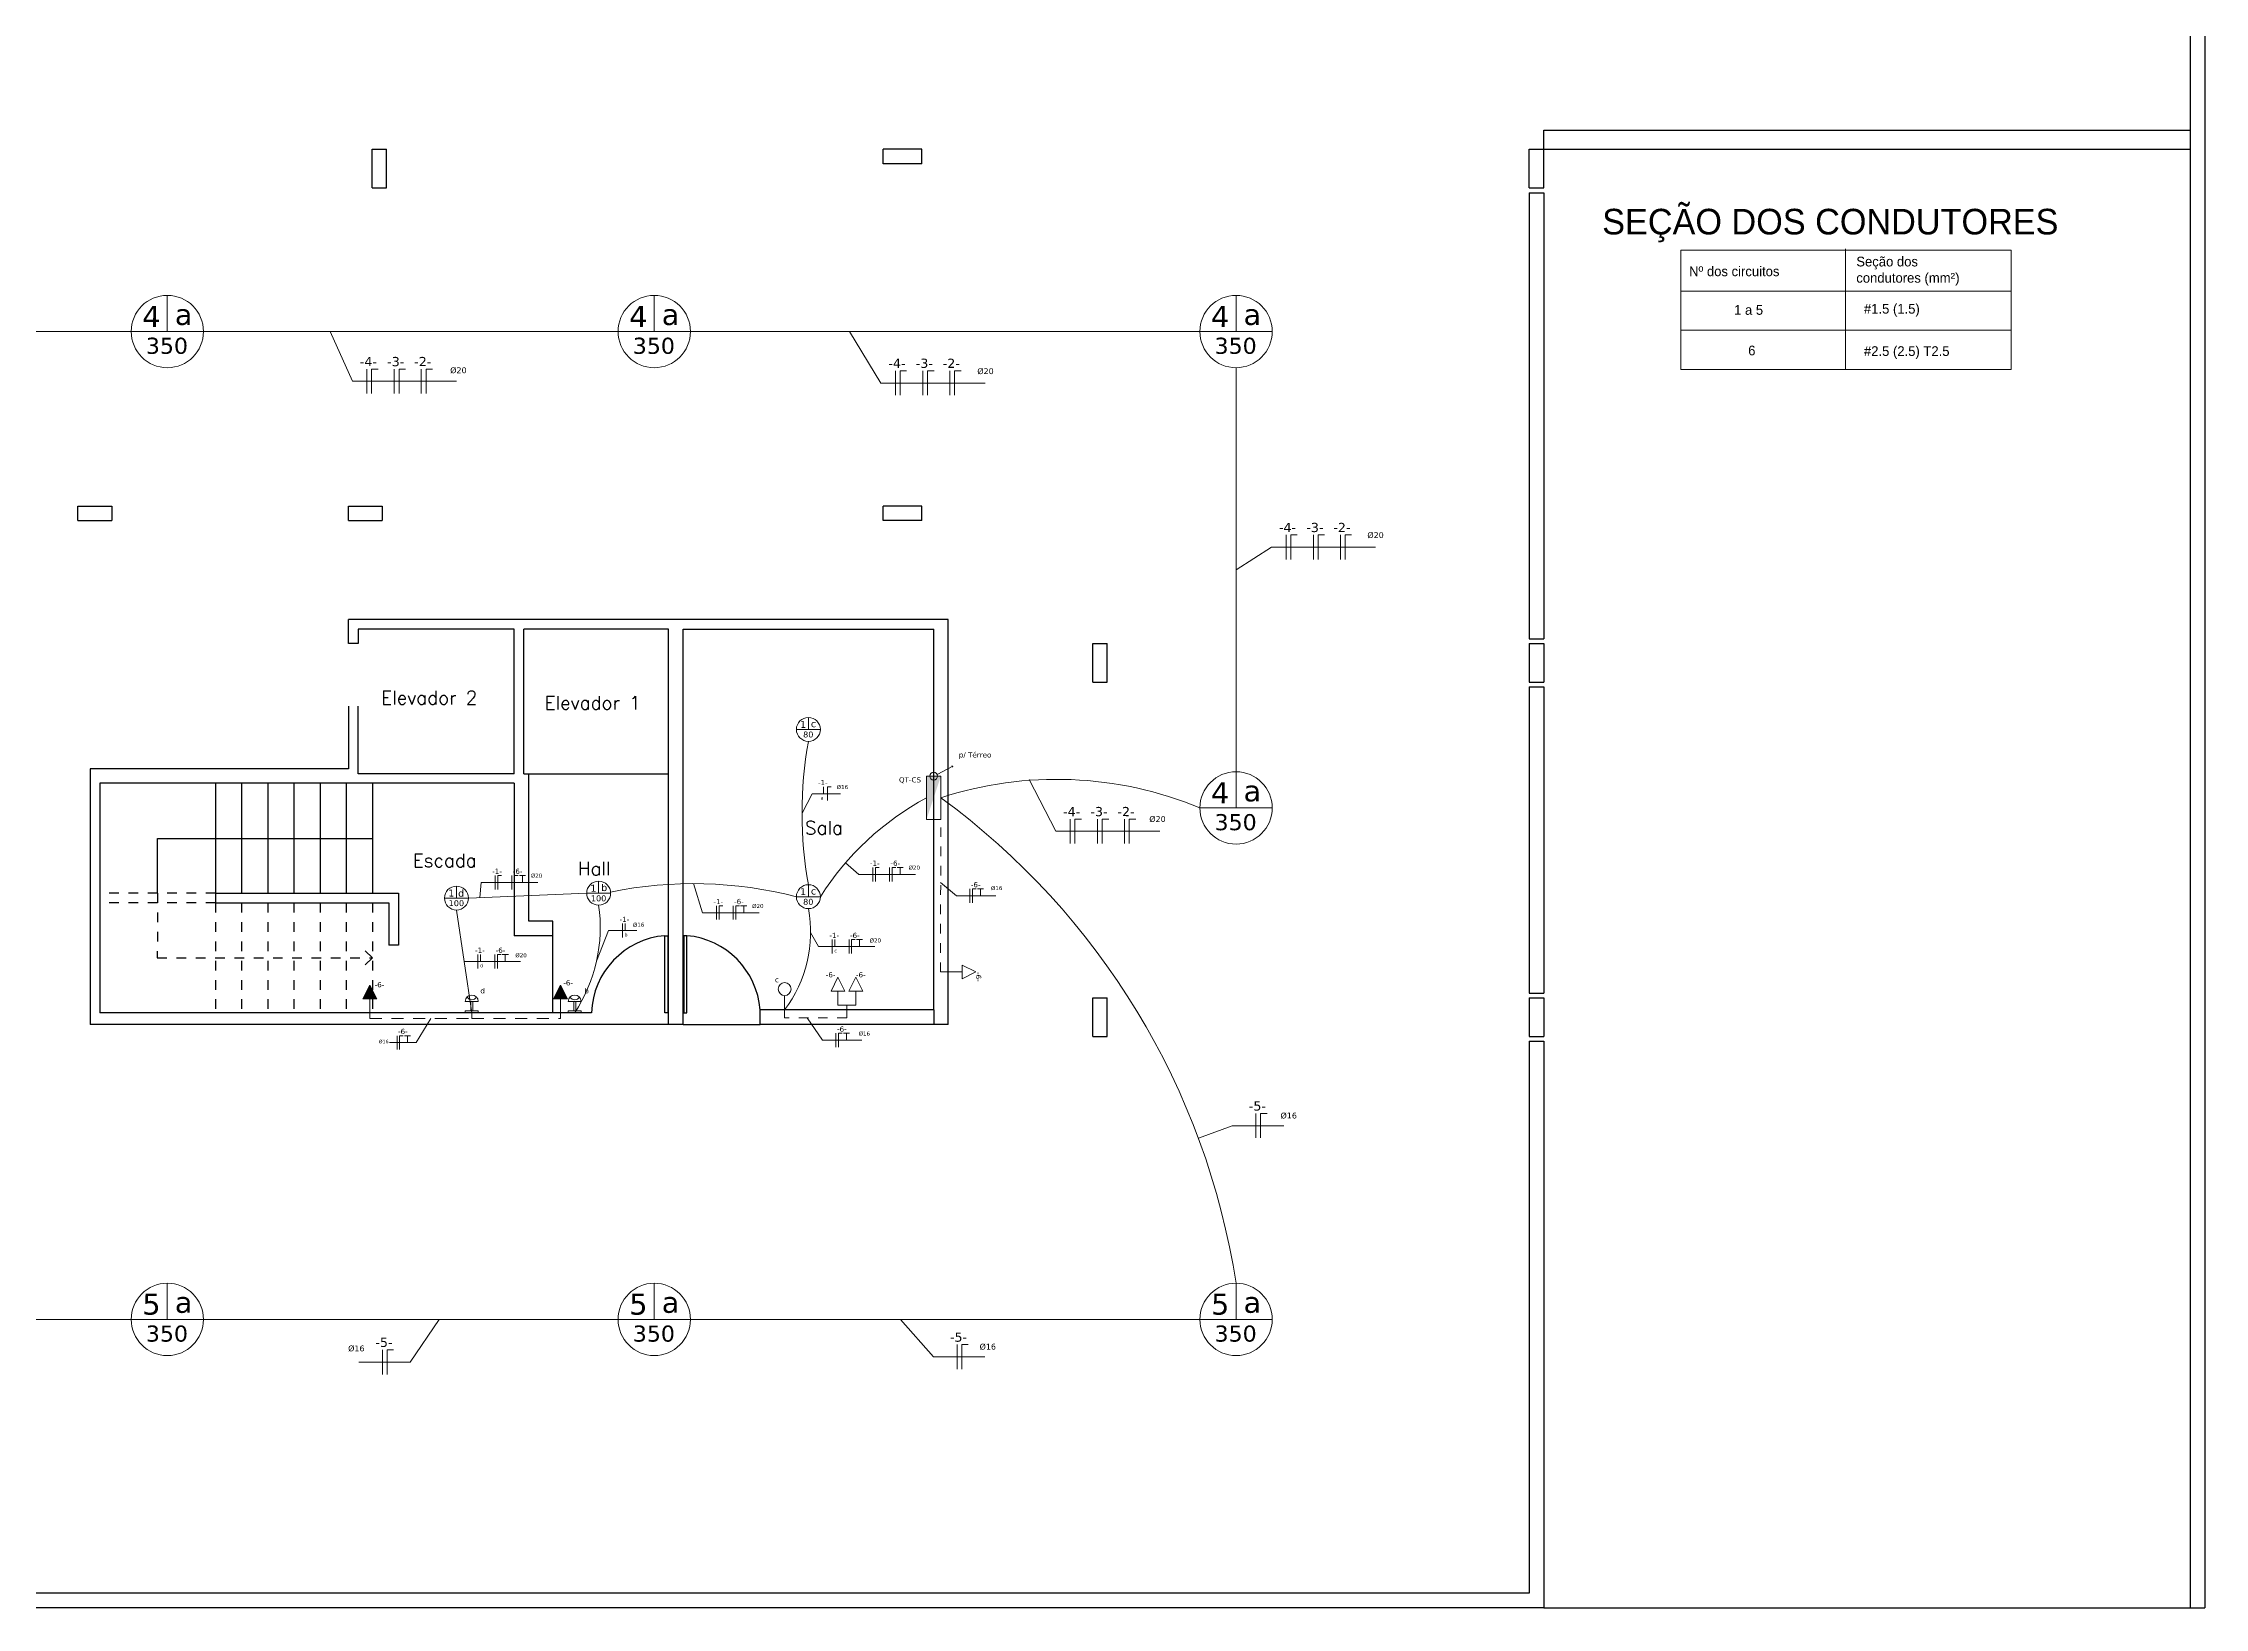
# Model space of a CAD drawing. Header units: millimetres. Extents: x 178 to 457, y 838 to 920.
# Drawn here: x 342.81 to 365.23, y 874.73 to 890.95 of the extents above; entities that cross this region are included whole.
import ezdxf

# ---------------------------------------------------------------- set-up
doc = ezdxf.new("R2010")
doc.units = ezdxf.units.MM
for name, pattern in [('DASHED2', [0.375, 0.25, -0.125]), ('HIDDEN', [0.375, 0.25, -0.125]), ('HIDDEN2', [4.7625, 3.175, -1.5875])]:
    doc.linetypes.add(name, pattern=pattern)
for name, color, linetype in [('Alvenaria', 7, 'Continuous'), ('Esquadrias', 5, 'Continuous'), ('Paredebaix', 4, 'Continuous'), ('Piso', 1, 'Continuous'), ('Projeção', 8, 'HIDDEN'), ('Texto', 2, 'Continuous')]:
    doc.layers.add(name, color=color, linetype=linetype)
for name, color, linetype, lineweight in [('ELE - Eletrodutos', 51, 'Continuous', 5), ('ELE - Iluminação', 1, 'Continuous', 5), ('ELE - Interruptores', 1, 'Continuous', 5), ('ELE - Legenda', 1, 'Continuous', 5), ('ELE - Tomadas', 1, 'Continuous', 5)]:
    doc.layers.add(name, color=color, linetype=linetype, lineweight=lineweight)
doc.styles.add('Potencia', font='verdana.ttf', dxfattribs={"height": 0.075})
doc.styles.add('STYLE4', font='romans.shx')

# ---------------------------------------------------------------- blocks, each defined once
blk = doc.blocks.new('Inter_1secao')
at = {"layer": 'ELE - Tomadas', "color": 0}
blk.add_line((0, 0), (0.2, 0), dxfattribs=at)
blk.add_circle((0.3, 0), 0.0926, dxfattribs=at)
blk = doc.blocks.new('Tomada_30')
at = {"layer": 'ELE - Tomadas', "color": 0}
for p, q in [((0, 0), (0.2, 0)), ((0.2, 0), (0.2, 0.1)), ((0.2, 0.1), (0.4, 0)), ((0.2, 0), (0.2, -0.1)), ((0.2, -0.1), (0.4, 0))]:
    blk.add_line(p, q, dxfattribs=at)
blk = doc.blocks.new('Tomada_200')
at = {"layer": 'ELE - Tomadas'}
h = blk.add_hatch(color=0, dxfattribs=at)
h.paths.add_polyline_path([(0.4, 0), (0.2, 0.1), (0.2, 0)])
h.paths.add_polyline_path([(0.4, 0), (0.2, 0), (0.2, -0.1)])
at = {"layer": 'ELE - Tomadas', "color": 0}
blk.add_line((0, 0), (0.4, 0), dxfattribs=at)
at = {"layer": 'ELE - Tomadas'}
for p, q in [((0.2, 0), (0.2, 0.1)), ((0.2, 0.1), (0.4, 0)), ((0.2, 0), (0.2, -0.1)), ((0.2, -0.1), (0.4, 0))]:
    blk.add_line(p, q, dxfattribs=at)

msp = doc.modelspace()

# ---------------------------------------------------------------- hatches: boundary and pattern name
at = {"layer": 'ELE - Tomadas', "linetype": 'Continuous'}
msp.add_hatch(color=1, dxfattribs=at).paths.add_polyline_path([(352.1225971, 883.3498453), (351.9728371, 883.3498453), (351.9728371, 882.9005653)])

# ---------------------------------------------------------------- linework, layer by layer
at = {"layer": 'Alvenaria'}
for p, q in [((365.2300364, 901.0255655), (365.2300364, 874.7255655)), ((365.0800364, 900.8755655), (365.0800364, 874.7255655)), ((346.2238938, 889.4505655), (346.2238938, 889.8505655)), ((346.2238938, 889.8505655), (346.3738938, 889.8505655)), ((346.3738938, 889.4505655), (346.3738938, 889.8505655)), ((351.9238938, 889.8505655), (351.5238938, 889.8505655)), ((351.5238938, 889.7005655), (351.5238938, 889.8505655)), ((351.9238938, 889.7005655), (351.9238938, 889.8505655)), ((358.2238938, 889.4505655), (358.2238938, 889.8505655)), ((358.2238938, 889.8505655), (358.3738938, 889.8505655)), ((358.3738938, 889.4505655), (358.3738938, 889.8505655)), ((351.9238938, 889.7005655), (351.5238938, 889.7005655)), ((346.2238938, 889.4505655), (346.3738938, 889.4505655)), ((358.2238938, 889.4505655), (358.3738938, 889.4505655)), ((358.2238938, 889.4005655), (358.2238938, 884.7755655)), ((358.2238938, 889.4005655), (358.3738938, 889.4005655)), ((358.3738938, 889.4005655), (358.3738938, 884.7755655)), ((343.172717, 886.0005655), (343.172717, 886.1505655)), ((343.172717, 886.1505655), (343.522717, 886.1505655)), ((343.172717, 886.0005655), (343.522717, 886.0005655)), ((343.522717, 886.1505655), (343.522717, 886.0005655)), ((345.977717, 886.0005655), (345.977717, 886.1505655)), ((345.977717, 886.1505655), (346.327717, 886.1505655)), ((345.977717, 886.0005655), (346.327717, 886.0005655)), ((346.327717, 886.1505655), (346.327717, 886.0005655)), ((351.5238938, 886.0005655), (351.5238938, 886.1505655)), ((351.9238938, 886.1505655), (351.5238938, 886.1505655)), ((351.9238938, 886.0005655), (351.5238938, 886.0005655)), ((351.9238938, 886.0005655), (351.9238938, 886.1505655)), ((352.197717, 884.9755655), (345.977717, 884.9755655)), ((345.977717, 884.7255655), (345.977717, 884.9755655)), ((347.697717, 884.8755655), (346.077717, 884.8755655)), ((346.077717, 884.8755655), (346.077717, 884.7255655)), ((347.697717, 883.3755655), (347.697717, 884.8755655)), ((347.797717, 883.3755655), (347.797717, 884.8755655)), ((349.297717, 884.8755655), (347.797717, 884.8755655)), ((349.297717, 880.7755655), (349.297717, 884.8755655)), ((349.447717, 880.7755655), (349.447717, 884.8755655)), ((349.447717, 884.8755655), (352.047717, 884.8755655)), ((352.047717, 880.9255655), (352.047717, 884.8755655)), ((352.197717, 880.7755655), (352.197717, 884.9755655)), ((346.077717, 884.7255655), (345.977717, 884.7255655)), ((353.697717, 884.7255655), (353.847717, 884.7255655)), ((353.697717, 884.3255655), (353.697717, 884.7255655)), ((353.847717, 884.3255655), (353.847717, 884.7255655)), ((358.2238938, 884.7755655), (358.3738938, 884.7755655)), ((358.2238938, 884.7255655), (358.3738938, 884.7255655)), ((358.2238938, 884.7255655), (358.2238938, 884.3255655)), ((358.3738938, 884.7255655), (358.3738938, 884.3255655)), ((353.697717, 884.3255655), (353.847717, 884.3255655)), ((358.2238938, 884.3255655), (358.3738938, 884.3255655)), ((358.2238938, 884.2755655), (358.3738938, 884.2755655)), ((358.2238938, 884.2755655), (358.2238938, 881.1005655)), ((358.3738938, 884.2755655), (358.3738938, 881.1005655)), ((345.977717, 884.0755655), (345.977717, 883.4255655)), ((346.077717, 883.3755655), (346.077717, 884.0755655)), ((345.977717, 883.4255655), (343.297717, 883.4255655)), ((343.297717, 883.4255655), (343.297717, 880.7755655)), ((343.397717, 883.2755655), (343.397717, 880.8955655)), ((347.697717, 883.2755655), (343.397717, 883.2755655)), ((344.597717, 883.2755655), (344.597717, 882.1355655)), ((344.869143, 883.2755655), (344.869143, 882.1355655)), ((345.140572, 883.2755655), (345.140572, 882.1355655)), ((345.412001, 883.2755655), (345.412001, 882.1355655)), ((345.68343, 883.2755655), (345.68343, 882.1355655)), ((345.954859, 883.2755655), (345.954859, 882.1355655)), ((347.697717, 883.3755655), (346.077717, 883.3755655)), ((346.226288, 883.2755655), (346.226288, 882.1355655)), ((347.697717, 883.2755655), (347.697717, 881.6955655)), ((347.797717, 883.3755655), (347.847717, 883.3755655)), ((347.847717, 881.8455655), (347.847717, 883.3755655)), ((347.847717, 883.3755655), (349.297717, 883.3755655)), ((344.597717, 882.1355655), (346.497717, 882.1355655)), ((344.597717, 882.1355655), (344.597717, 882.0355655)), ((344.597717, 882.0355655), (346.397717, 882.0355655)), ((346.397717, 882.0355655), (346.397717, 881.5955655)), ((346.497717, 882.1355655), (346.497717, 881.5955655)), ((348.097717, 881.6955655), (347.697717, 881.6955655)), ((348.097717, 881.8455655), (347.847717, 881.8455655)), ((348.097717, 881.6955655), (348.097717, 881.8455655)), ((348.097717, 880.8955655), (348.097717, 881.6955655)), ((346.497717, 881.5955655), (346.397717, 881.5955655)), ((353.697717, 881.0505655), (353.847717, 881.0505655)), ((353.697717, 880.6505655), (353.697717, 881.0505655)), ((353.847717, 880.6505655), (353.847717, 881.0505655)), ((358.2238938, 881.1005655), (358.3738938, 881.1005655)), ((358.2238938, 881.0505655), (358.3738938, 881.0505655)), ((358.2238938, 881.0505655), (358.2238938, 880.6505655)), ((358.3738938, 881.0505655), (358.3738938, 880.6505655)), ((346.947717, 880.8955655), (343.397717, 880.8955655)), ((348.497717, 880.8955655), (346.947717, 880.8955655)), ((352.047717, 880.9255655), (350.247717, 880.9255655)), ((350.247717, 880.7755655), (350.247717, 880.9255655)), ((346.947717, 880.7755655), (343.297717, 880.7755655)), ((348.497717, 880.7755655), (346.947717, 880.7755655)), ((349.447717, 880.7755655), (349.297717, 880.7755655)), ((351.047717, 880.7755655), (350.247717, 880.7755655)), ((352.197717, 880.7755655), (351.047717, 880.7755655)), ((353.697717, 880.6505655), (353.847717, 880.6505655)), ((358.2238938, 880.6505655), (358.3738938, 880.6505655)), ((358.2238938, 880.6005655), (358.3738938, 880.6005655)), ((358.2238938, 880.6005655), (358.2238938, 874.8755655)), ((358.3738938, 880.6005655), (358.3738938, 874.7255655)), ((358.2238938, 874.8755655), (336.4864413, 874.8755655)), ((358.3738938, 874.7255655), (336.3300364, 874.7255655)), ((365.0800364, 874.7255655), (365.2300364, 874.7255655))]:
    msp.add_line(p, q, dxfattribs=at)
at = {"layer": 'ELE - Eletrodutos'}
for p, q in [((339.9384049, 887.9606997), (343.7241305, 887.9606997)), ((344.4743116, 887.9606997), (348.7740878, 887.9606997)), ((345.7871331, 887.9606997), (346.0191407, 887.4445614)), ((349.5242689, 887.9606997), (354.8080435, 887.9606997)), ((351.1752595, 887.9606997), (351.5006165, 887.4268825)), ((346.1697328, 887.5718919), (346.1697328, 887.317263)), ((346.2183015, 887.3172223), (346.2183473, 887.5718919)), ((346.2183473, 887.5718919), (346.2855443, 887.5718798)), ((346.4534631, 887.5719079), (346.4534631, 887.3172791)), ((346.5020318, 887.3172384), (346.5020776, 887.5719079)), ((346.5020776, 887.5719079), (346.5692746, 887.5718958)), ((346.7334599, 887.5718919), (346.7334599, 887.317263)), ((346.7820286, 887.3172223), (346.7820743, 887.5718919)), ((346.7820743, 887.5718919), (346.8492713, 887.5718798)), ((351.6512086, 887.5542129), (351.6512086, 887.2995841)), ((351.6997773, 887.2995434), (351.6998231, 887.5542129)), ((351.6998231, 887.5542129), (351.7670201, 887.5542008)), ((351.9349389, 887.554229), (351.9349389, 887.2996001)), ((351.9835076, 887.2995594), (351.9835534, 887.554229)), ((351.9835534, 887.554229), (352.0507504, 887.5542169)), ((352.2149357, 887.5542129), (352.2149357, 887.2995841)), ((352.2635044, 887.2995434), (352.2635501, 887.5542129)), ((352.2635501, 887.5542129), (352.3307471, 887.5542008)), ((355.183134, 887.5856092), (355.183134, 883.3952144)), ((346.0191407, 887.4445614), (347.0980347, 887.4445614)), ((351.5006165, 887.4268825), (352.5795105, 887.4268825)), ((355.7018984, 885.8511879), (355.7018984, 885.5965591)), ((355.7504671, 885.5965184), (355.7505129, 885.8511879)), ((355.7505129, 885.8511879), (355.8177099, 885.8511759)), ((355.9856288, 885.851204), (355.9856288, 885.5965751)), ((356.0341975, 885.5965344), (356.0342432, 885.851204)), ((356.0342432, 885.851204), (356.1014402, 885.8511919)), ((356.2656255, 885.8511879), (356.2656255, 885.5965591)), ((356.3141942, 885.5965184), (356.3142399, 885.8511879)), ((356.3142399, 885.8511879), (356.3814369, 885.8511759)), ((355.183134, 885.4904118), (355.5513063, 885.7238575)), ((355.5513063, 885.7238575), (356.6302003, 885.7238575)), ((352.0832416, 883.3682305), (352.2471841, 883.4530767)), ((352.2471841, 883.4530767), (352.2339819, 883.4561402)), ((352.2440619, 883.4426363), (352.2471841, 883.4530767)), ((353.0359993, 883.3168919), (353.3124263, 882.777703)), ((350.6823768, 882.9672595), (350.7859189, 883.1677981)), ((350.7859189, 883.1677981), (351.0791796, 883.1677981)), ((350.9048416, 883.1677843), (350.9048545, 883.2397843)), ((350.9447773, 883.0957843), (350.9448031, 883.2397843)), ((350.9448031, 883.2397843), (350.9827989, 883.2397774)), ((353.4630184, 882.9050335), (353.4630184, 882.6504046)), ((353.5115871, 882.6503639), (353.5116328, 882.9050335)), ((353.5116328, 882.9050335), (353.5788298, 882.9050214)), ((353.7467487, 882.9050495), (353.7467487, 882.6504206)), ((353.7953174, 882.6503799), (353.7953632, 882.9050495)), ((353.7953632, 882.9050495), (353.8625602, 882.9050374)), ((354.0267454, 882.9050335), (354.0267454, 882.6504046)), ((354.0753141, 882.6503639), (354.0753599, 882.9050335)), ((354.0753599, 882.9050335), (354.1425569, 882.9050214)), ((353.3124263, 882.777703), (354.3913203, 882.777703)), ((351.2717654, 882.3309051), (351.132578, 882.4510863)), ((351.4157108, 882.4028913), (351.4157108, 882.2589143)), ((351.4431734, 882.2588913), (351.4431993, 882.4028913)), ((351.4431993, 882.4028913), (351.481195, 882.4028844)), ((351.5892939, 882.4029027), (351.5892939, 882.2589257)), ((351.6167565, 882.2589027), (351.6167824, 882.4029027)), ((351.6167824, 882.4029027), (351.6547782, 882.4028959)), ((351.6674031, 882.4028959), (351.7307294, 882.4028845)), ((351.6991102, 882.4029027), (351.6991102, 882.3309051)), ((347.354471, 882.2474092), (347.33961, 882.0903654)), ((347.354471, 882.2474092), (347.9409925, 882.2474092)), ((347.4984164, 882.3193953), (347.4984164, 882.1754183)), ((347.525879, 882.1753953), (347.5259048, 882.3193953)), ((347.5259048, 882.3193953), (347.5639006, 882.3193885)), ((347.6719995, 882.3194067), (347.6719995, 882.1754298)), ((347.6994621, 882.1754068), (347.699488, 882.3194067)), ((347.699488, 882.3194067), (347.7374837, 882.3193999)), ((347.7501087, 882.3193999), (347.813435, 882.3193885)), ((347.7818158, 882.3194067), (347.7818158, 882.2474092)), ((349.6495178, 881.9338541), (349.5548043, 882.235032)), ((351.2717654, 882.3309051), (351.8582869, 882.3309051)), ((352.1196548, 882.2457877), (352.2838604, 882.1091657)), ((352.4226906, 882.1811633), (352.4226906, 882.0371863)), ((352.4501532, 882.0371633), (352.4501791, 882.1811633)), ((352.4501791, 882.1811633), (352.4881749, 882.1811564)), ((352.5007998, 882.1811564), (352.5641261, 882.1811451)), ((352.5325069, 882.1811633), (352.5325069, 882.1091657)), ((347.097717, 881.9614387), (347.2563791, 880.8955655)), ((348.4485903, 882.1355655), (347.2218438, 882.0855655)), ((349.6495178, 881.9338541), (350.2360393, 881.9338541)), ((349.7934632, 882.0058402), (349.7934632, 881.8618632)), ((349.8209258, 881.8618402), (349.8209517, 882.0058402)), ((349.8209517, 882.0058402), (349.8589475, 882.0058334)), ((349.9670463, 882.0058516), (349.9670463, 881.8618747)), ((349.9945089, 881.8618516), (349.9945348, 882.0058516)), ((349.9945348, 882.0058516), (350.0325306, 882.0058448)), ((350.0451556, 882.0058448), (350.1084818, 882.0058334)), ((350.0768626, 882.0058516), (350.0768626, 881.9338541)), ((352.2838604, 882.1091657), (352.6916836, 882.1091657)), ((348.6748011, 881.7483981), (348.5504152, 881.4308288)), ((348.6748011, 881.7483981), (348.9680618, 881.7483981)), ((348.8187465, 881.8203843), (348.8187465, 881.6764073)), ((348.846222, 881.7483843), (348.846235, 881.8203843)), ((350.8515144, 881.582289), (350.7705598, 881.7296969)), ((347.3209935, 881.5004882), (347.3209935, 881.3565113)), ((347.348469, 881.4284882), (347.348482, 881.5004882)), ((347.4945766, 881.5004997), (347.4945766, 881.3565227)), ((347.5220392, 881.3564997), (347.5220651, 881.5004997)), ((347.5220651, 881.5004997), (347.5600608, 881.5004928)), ((347.5726858, 881.5004928), (347.6360121, 881.5004815)), ((347.6043929, 881.5004997), (347.6043929, 881.4285021)), ((350.8515144, 881.582289), (351.4380359, 881.582289)), ((350.9954598, 881.6542751), (350.9954598, 881.5102982)), ((351.0229354, 881.5822751), (351.0229483, 881.6542751)), ((351.1690429, 881.6542866), (351.1690429, 881.5103096)), ((351.1965056, 881.5102866), (351.1965314, 881.6542866)), ((351.1965314, 881.6542866), (351.2345272, 881.6542797)), ((351.2471522, 881.6542797), (351.3104785, 881.6542684)), ((351.2788593, 881.6542866), (351.2788593, 881.582289)), ((347.1770481, 881.4285021), (347.7635696, 881.4285021)), ((352.197717, 881.318946), (352.1167125, 881.318946)), ((346.6811137, 880.5865271), (346.8323072, 880.8361252)), ((350.5014126, 880.9255655), (350.5014126, 880.8443924)), ((350.7351224, 880.8443924), (350.895254, 880.6109728)), ((351.147717, 880.9255655), (351.147717, 880.8443924)), ((346.4024766, 880.5865271), (346.6811137, 880.5865271)), ((346.4812877, 880.6585246), (346.4812877, 880.5145476)), ((346.5087503, 880.5145246), (346.5087762, 880.6585246)), ((346.5087762, 880.6585246), (346.546772, 880.6585178)), ((346.5593969, 880.6585178), (346.6227232, 880.6585064)), ((346.591104, 880.6585246), (346.591104, 880.5865271)), ((350.895254, 880.6109728), (351.3030772, 880.6109728)), ((351.0340842, 880.6829704), (351.0340842, 880.5389934)), ((351.0615468, 880.5389704), (351.0615727, 880.6829704)), ((351.0615727, 880.6829704), (351.0995685, 880.6829636)), ((351.1121934, 880.6829636), (351.1755197, 880.6829522)), ((351.1439005, 880.6829704), (351.1439005, 880.6109728)), ((355.1439501, 879.7246939), (354.7927294, 879.5943557)), ((355.1439501, 879.7246939), (355.6777241, 879.7246939)), ((355.3894767, 879.8520243), (355.3894767, 879.5973955)), ((355.4380454, 879.5973548), (355.4380911, 879.8520243)), ((355.4380911, 879.8520243), (355.5052881, 879.8520123)), ((343.7241305, 877.7164316), (339.9384049, 877.7164316)), ((348.7740878, 877.7164316), (344.4743116, 877.7164316)), ((346.6188226, 877.2732005), (346.9196512, 877.7164316)), ((354.8080435, 877.7164316), (349.5242689, 877.7164316)), ((352.0442499, 877.3274309), (351.7036484, 877.7164316)), ((352.2897765, 877.4547613), (352.2897765, 877.2001325)), ((352.3383452, 877.2000918), (352.3383909, 877.4547613)), ((352.3383909, 877.4547613), (352.4055879, 877.4547493)), ((346.0850486, 877.2732005), (346.6188226, 877.2732005)), ((346.3305751, 877.400531), (346.3305751, 877.1459021)), ((346.3791438, 877.1458614), (346.3791896, 877.400531)), ((346.3791896, 877.400531), (346.4463866, 877.4005189)), ((352.0442499, 877.3274309), (352.5780239, 877.3274309))]:
    msp.add_line(p, q, dxfattribs=at)
at = {"layer": 'ELE - Eletrodutos', "linetype": 'DASHED2', "ltscale": 0.25}
for p, q in [((352.1167125, 881.318946), (352.1225971, 882.9005653)), ((351.147717, 880.8443924), (350.5014126, 880.8443924))]:
    msp.add_line(p, q, dxfattribs=at)
at = {"layer": 'ELE - Eletrodutos', "linetype": 'DASHED2', "ltscale": 0.5}
for p, q in [((346.19881, 880.8955655), (346.19881, 880.8361252)), ((346.19881, 880.8361252), (347.2563791, 880.8361252)), ((347.2563791, 880.8955655), (347.2563791, 880.8361252)), ((347.2563791, 880.8361252), (348.1779813, 880.8361252)), ((348.1779813, 880.8361252), (348.1779813, 880.8955655))]:
    msp.add_line(p, q, dxfattribs=at)
at = {"layer": 'ELE - Eletrodutos'}
msp.add_circle((352.0477171, 883.3498453), 0.04, dxfattribs=at)
for centre, radius, start, end in [((354.9432113, 882.9672595), 4.2608345, 169.95298297, 190.04701703), ((353.3238438, 879.4571103), 3.8597816, 67.38546917, 108.13285314), ((353.3798801, 880.5106569), 2.9691131, 118.28731977, 147.64076094), ((347.587242, 876.9203953), 7.6856433, 8.76479, 53.83536887), ((349.5548043, 877.9438155), 4.2912166, 75.57789097, 101.54197094), ((346.9716434, 881.7822045), 1.6174008, 326.75723989, 8.14796783), ((349.434734, 881.7296969), 1.3358258, 322.98864959, 10.61103698)]:
    msp.add_arc(centre, radius, start, end, dxfattribs=at)
at = {"layer": 'ELE - Iluminação'}
for p, q in [((344.0992211, 887.9606997), (344.0992211, 888.3357903)), ((349.1491783, 887.9606997), (349.1491783, 888.3357903)), ((355.183134, 887.9606997), (355.183134, 888.3357903)), ((343.7241305, 887.9606997), (344.4743116, 887.9606997)), ((348.7740878, 887.9606997), (349.5242689, 887.9606997)), ((354.8080435, 887.9606997), (355.5582245, 887.9606997)), ((350.747717, 883.8347154), (350.747717, 883.9588422)), ((350.6235903, 883.8347154), (350.8718438, 883.8347154)), ((355.183134, 883.0201239), (355.183134, 883.3952144)), ((354.8080435, 883.0201239), (355.5582245, 883.0201239)), ((347.097717, 882.0855655), (347.097717, 882.2096922)), ((348.572717, 882.1355655), (348.572717, 882.2596922)), ((350.747717, 882.0998035), (350.747717, 882.2239302)), ((346.9735903, 882.0855655), (347.2218438, 882.0855655)), ((348.4485903, 882.1355655), (348.6968438, 882.1355655)), ((350.6235903, 882.0998035), (350.8718438, 882.0998035)), ((344.0992211, 877.7164316), (344.0992211, 878.0915222)), ((349.1491783, 877.7164316), (349.1491783, 878.0915222)), ((355.183134, 877.7164316), (355.183134, 878.0915222)), ((343.7241305, 877.7164316), (344.4743116, 877.7164316)), ((348.7740878, 877.7164316), (349.5242689, 877.7164316)), ((354.8080435, 877.7164316), (355.5582245, 877.7164316))]:
    msp.add_line(p, q, dxfattribs=at)
at = {"layer": 'ELE - Iluminação', "color": 1}
for centre, radius in [((344.0992211, 887.9606997), 0.3750905), ((349.1491783, 887.9606997), 0.3750905), ((355.183134, 887.9606997), 0.3750905), ((350.747717, 883.8347154), 0.1241267), ((355.183134, 883.0201239), 0.3750905), ((347.097717, 882.0855655), 0.1241267), ((348.572717, 882.1355655), 0.1241267), ((350.747717, 882.0998035), 0.1241267), ((344.0992211, 877.7164316), 0.3750905), ((349.1491783, 877.7164316), 0.3750905), ((355.183134, 877.7164316), 0.3750905)]:
    msp.add_circle(centre, radius, dxfattribs=at)
at = {"layer": 'ELE - Legenda', "color": 1}
for p, q in [((359.7977922, 888.8048926), (361.3905999, 888.8048926)), ((359.7977922, 887.5685933), (359.7977922, 888.8048926)), ((361.3905999, 888.8048926), (363.2213829, 888.8048926)), ((361.5043092, 887.5685933), (361.5043092, 888.8182089)), ((363.2213829, 887.5685933), (363.2213829, 888.8048926)), ((359.7977922, 888.3805513), (361.3905999, 888.3805513)), ((361.3905999, 888.3805513), (363.2213829, 888.3805513)), ((359.7977922, 887.9745723), (361.3905999, 887.9745723)), ((361.3905999, 887.9745723), (363.2213829, 887.9745723)), ((359.7977922, 887.5685933), (361.3905999, 887.5685933)), ((361.3905999, 887.5685933), (363.2213829, 887.5685933))]:
    msp.add_line(p, q, dxfattribs=at)
at = {"layer": 'ELE - Tomadas'}
for p, q in [((347.1897023, 881.0135655), (347.3230559, 881.0135655)), ((347.1897023, 880.9155655), (347.1897023, 880.8955655)), ((347.3230559, 880.9155655), (347.1897023, 880.9155655)), ((347.1897023, 880.8955655), (347.3230559, 880.8955655)), ((347.2463791, 880.9155655), (347.2463791, 881.0135655)), ((347.2663791, 880.9155655), (347.2663791, 881.0135655)), ((347.3230559, 880.9155655), (347.3230559, 880.8955655)), ((348.2576886, 881.0135655), (348.3910421, 881.0135655)), ((348.2576886, 880.9155655), (348.2576886, 880.8955655)), ((348.3910421, 880.9155655), (348.2576886, 880.9155655)), ((348.2576886, 880.8955655), (348.3910421, 880.8955655)), ((348.3143654, 880.9155655), (348.3143654, 881.0135655)), ((348.3343654, 880.9155655), (348.3343654, 881.0135655)), ((348.3910421, 880.9155655), (348.3910421, 880.8955655)), ((351.2406459, 880.9755655), (351.0547881, 880.9755655)), ((351.147717, 880.9755655), (351.147717, 880.9255655))]:
    msp.add_line(p, q, dxfattribs=at)
at = {"layer": 'ELE - Tomadas', "color": 1, "linetype": 'Continuous'}
msp.add_lwpolyline([(352.1225971, 882.9005653), (351.9728371, 882.9005653), (351.9728371, 883.3498453), (352.1225971, 883.3498453)], close=True, dxfattribs=at)
at = {"layer": 'ELE - Tomadas'}
for centre, radius, start, end in [((347.2563791, 881.0135655), 0.0666768, 0, 180), ((347.2563791, 881.0802423), 0.05, 202.0207954, 337.9792046), ((348.3243654, 881.0135655), 0.0666768, 0, 180), ((348.3243654, 881.0802423), 0.05, 202.0207954, 337.9792046)]:
    msp.add_arc(centre, radius, start, end, dxfattribs=at)
at = {"layer": 'Esquadrias'}
for p, q in [((349.259335, 881.6955655), (349.289335, 881.6955655)), ((349.259335, 880.8955655), (349.259335, 881.6955655)), ((349.289335, 881.6955655), (349.289335, 880.8955655)), ((349.4860991, 881.6955655), (349.4560991, 881.6955655)), ((349.4560991, 881.6955655), (349.4560991, 880.8955655)), ((349.4860991, 880.8955655), (349.4860991, 881.6955655)), ((349.289335, 880.8955655), (349.259335, 880.8955655)), ((349.4560991, 880.8955655), (349.4860991, 880.8955655))]:
    msp.add_line(p, q, dxfattribs=at)
at = {"layer": 'Paredebaix'}
for p, q in [((343.997717, 882.1355655), (343.997717, 882.7034409)), ((343.997717, 882.7034409), (346.226288, 882.7034409)), ((346.226288, 881.4655655), (346.1522479, 881.5396452)), ((346.226288, 881.4655655), (346.1522479, 881.3914858)), ((352.047717, 880.9255655), (352.047717, 880.7755655))]:
    msp.add_line(p, q, dxfattribs=at)
at = {"layer": 'Piso'}
for p, q in [((358.3738938, 890.0505655), (365.0800364, 890.0505655)), ((358.3738938, 889.8505655), (358.3738938, 890.0505655)), ((358.3738938, 889.8505655), (365.0800364, 889.8505655)), ((349.297717, 880.7755655), (348.497717, 880.7755655)), ((349.447717, 880.7755655), (350.247717, 880.7755655)), ((358.3738938, 874.7255655), (365.0800364, 874.7255655))]:
    msp.add_line(p, q, dxfattribs=at)
for centre, radius, start, end in [((349.330196, 880.8655655), 0.8330194, 94.87977923, 177.93612826), ((349.4136353, 880.862227), 0.8364831, 4.34259091, 85.03029402)]:
    msp.add_arc(centre, radius, start, end, dxfattribs=at)
at = {"layer": 'Projeção', "ltscale": 0.3}
for p, q in [((344.597717, 882.1355655), (343.397717, 882.1355655)), ((344.597717, 882.0355655), (343.397717, 882.0355655)), ((343.9966247, 882.1355655), (343.995336, 881.4655655)), ((344.597717, 882.0355655), (344.597717, 880.8955655)), ((344.869143, 882.0355655), (344.869143, 880.8955655)), ((345.140572, 882.0355655), (345.140572, 880.8955655)), ((345.412001, 882.0355655), (345.412001, 880.8955655)), ((345.68343, 882.0355655), (345.68343, 880.8955655)), ((345.954859, 882.0355655), (345.954859, 880.8955655)), ((346.226288, 882.0355655), (346.226288, 880.8955655)), ((343.995336, 881.4655655), (346.226288, 881.4655655))]:
    msp.add_line(p, q, dxfattribs=at)

# ---------------------------------------------------------------- block references
at = {"layer": 'ELE - Interruptores', "color": 1, "linetype": 'HIDDEN2', "ltscale": 1.4, "xscale": 0.7200000000000001, "yscale": 0.7200000000000001, "zscale": 0.7200000000000001, "rotation": 90}
msp.add_blockref('Inter_1secao', (350.5014126, 880.9255655), dxfattribs=at)
at = {"layer": 'ELE - Tomadas', "color": 1, "xscale": 0.7200000000000001, "yscale": 0.7200000000000001, "zscale": 0.7200000000000001}
for name, p, rotation in [('Tomada_30', (351.0547881, 880.9755655), 89.99999999999999), ('Tomada_30', (351.2406459, 880.9755655), 89.99999999999999), ('Tomada_200', (346.19881, 880.8955655), 90), ('Tomada_200', (348.1779813, 880.8955655), 90)]:
    msp.add_blockref(name, p, dxfattribs=dict(at, rotation=rotation))
msp.add_blockref('Tomada_30', (352.197717, 881.318946), dxfattribs=at)

# ---------------------------------------------------------------- texts
at = {"layer": 'ELE - Eletrodutos', "style": 'Potencia'}
for s, height, p in [('-4-', 0.09550109, (346.0959418, 887.6018485)), ('-3-', 0.09550109, (346.3796721, 887.6018645)), ('-2-', 0.09550109, (346.6596688, 887.6018485)), ('%%C20', 0.06025662, (347.0329922, 887.5290921)), ('-4-', 0.09550109, (351.5774176, 887.5841695)), ('-3-', 0.09550109, (351.8611479, 887.5841855)), ('-2-', 0.09550109, (352.1411446, 887.5841695)), ('%%C20', 0.06025662, (352.4996378, 887.519555)), ('-4-', 0.09550109, (355.6281074, 885.8811445)), ('-3-', 0.09550109, (355.9118377, 885.8811605)), ('-2-', 0.09550109, (356.1918345, 885.8811445)), ('%%C20', 0.06025662, (356.5448904, 885.8193435)), ('p/ Térreo', 0.054, (352.307722, 883.5437127)), ('-1-', 0.054, (350.8473311, 883.2567343)), ('a', 0.0364969, (350.87439, 883.1073533)), ('%%C16', 0.04192385, (351.0415129, 883.2163299)), ('-4-', 0.09550109, (353.3892273, 882.93499)), ('-3-', 0.09550109, (353.6729577, 882.9350061)), ('-2-', 0.09550109, (353.9529544, 882.93499)), ('%%C20', 0.06025662, (354.2833511, 882.8750148)), ('-1-', 0.054, (347.4683814, 882.3363454)), ('-6-', 0.054, (347.6818905, 882.3363454)), ('-1-', 0.054, (351.3856758, 882.4198413)), ('-6-', 0.054, (351.599185, 882.4198413)), ('%%C20', 0.04192385, (351.7868037, 882.3801384)), ('%%C20', 0.04192385, (347.8695092, 882.2966424)), ('-6-', 0.054, (352.4325817, 882.1981019)), ('%%C16', 0.04192385, (352.6414607, 882.1684718)), ('-1-', 0.054, (349.7634283, 882.0227902)), ('-6-', 0.054, (349.9769374, 882.0227902)), ('%%C20', 0.04192385, (350.1645561, 881.9830873)), ('-1-', 0.054, (348.7887115, 881.8373343)), ('b', 0.0364969, (348.8400129, 881.6879533)), ('%%C16', 0.04192385, (348.9279776, 881.7877988)), ('-1-', 0.054, (350.9654249, 881.6712252)), ('-6-', 0.054, (351.178934, 881.6712252)), ('-1-', 0.054, (347.2909585, 881.5174383)), ('-6-', 0.054, (347.5044676, 881.5174383)), ('%%C20', 0.04192385, (347.7085557, 881.4714362)), ('c', 0.0364969, (351.0167262, 881.5218442)), ('%%C20', 0.04192385, (351.3830221, 881.6252231)), ('d', 0.0364969, (347.3422599, 881.3680573)), ('%%C16', 0.03601329, (346.2919076, 880.5797462)), ('-6-', 0.054, (346.4911788, 880.6754632)), ('-6-', 0.054, (351.0439753, 880.699909)), ('%%C16', 0.04192385, (351.2691347, 880.6590916)), ('-5-', 0.09550109, (355.3156856, 879.8819809)), ('%%C16', 0.06025662, (355.6443815, 879.800033)), ('%%C16', 0.06025662, (345.9743223, 877.3850169)), ('-5-', 0.09550109, (346.2567841, 877.4304876)), ('-5-', 0.09550109, (352.2159855, 877.4847179)), ('%%C16', 0.06025662, (352.5233141, 877.4035092))]:
    msp.add_text(s, height=height, rotation=359.9580266, dxfattribs=at).set_placement(p)
at = {"layer": 'ELE - Iluminação', "color": 1, "style": 'Potencia'}
for s, height, p in [('4', 0.2171178, (343.8390386, 888.0103775)), ('4', 0.2171178, (348.8889958, 888.0103775)), ('4', 0.2171178, (354.9229515, 888.0103775)), ('1', 0.0718497, (350.6616162, 883.851155)), ('4', 0.2171178, (354.9229515, 883.0698016)), ('1', 0.0718497, (347.0116162, 882.1020051)), ('1', 0.0718497, (348.4866162, 882.1520051)), ('1', 0.0718497, (350.6616162, 882.1162431)), ('5', 0.2171178, (343.8390386, 877.7661094)), ('5', 0.2171178, (348.8889958, 877.7661094)), ('5', 0.2171178, (354.9229515, 877.7661094))]:
    msp.add_text(s, height=height, rotation=359.52795771, dxfattribs=at).set_placement(p)
for s, height, p in [('a', 0.2171178, (344.1771539, 888.0289649)), ('a', 0.2171178, (349.2271111, 888.0289649)), ('a', 0.2171178, (355.2610668, 888.0289649)), ('350', 0.16696829, (343.8763993, 887.7298796)), ('350', 0.16696829, (348.9263565, 887.7298796)), ('350', 0.16696829, (354.9603122, 887.7298796)), ('80', 0.06119679, (350.693162, 883.751297)), ('c', 0.0718497, (350.7735069, 883.8573061)), ('a', 0.2171178, (355.2610668, 883.088389)), ('350', 0.16696829, (354.9603122, 882.7893037)), ('d', 0.0718497, (347.1148385, 882.0996994)), ('b', 0.0718497, (348.5985069, 882.1581561)), ('c', 0.0718497, (350.7735069, 882.1223941)), ('100', 0.06119679, (347.0169695, 882.0021471)), ('100', 0.06119679, (348.4919695, 882.0521471)), ('80', 0.06119679, (350.693162, 882.016385)), ('a', 0.2171178, (344.1771539, 877.7846968)), ('a', 0.2171178, (349.2271111, 877.7846968)), ('a', 0.2171178, (355.2610668, 877.7846968)), ('350', 0.16696829, (343.8763993, 877.4856115)), ('350', 0.16696829, (348.9263565, 877.4856115)), ('350', 0.16696829, (354.9603122, 877.4856115))]:
    msp.add_text(s, height=height, dxfattribs=at).set_placement(p)
at = {"layer": 'ELE - Legenda', "color": 1, "attachment_point": 1}
for s, insert, char_height, width in [('SEÇÃO DOS CONDUTORES', (358.9806597, 889.2333177), 0.265342693, 27.366872228), ('\\pxt68.17613;Seção dos \\Pcondutores (mm{\\fArial|b0|i0|c0|p34;²)}', (361.615949, 888.7372531), 0.101203622, 35.64616472), ('\\pxt68.17613;Nº dos circuitos', (359.8820847, 888.635851), 0.101203622, 35.64616472), ('\\pxt68.17613;1 a 5', (360.3485959, 888.235734), 0.101203622, 34.174162707), ('\\pxt68.17613;#1.5 (1.5)', (361.6952937, 888.247446), 0.101203622, 34.174162707), ('\\pxt68.17613;6', (360.4947567, 887.8147554), 0.101203622, 34.174162707), ('\\pxt68.17613;#2.5 (2.5) T2.5', (361.6952937, 887.8083393), 0.101203622, 34.174162707)]:
    msp.add_mtext(s, dxfattribs=dict(at, insert=insert, char_height=char_height, width=width))
at = {"layer": 'ELE - Tomadas', "color": 1, "style": 'Potencia'}
for s, rotation, p in [('QT-CS', 359.9580266, (351.6873124, 883.2850927)), ('-6-', 359.9580266, (350.9284972, 881.2635655)), ('-6-', 359.9580266, (351.2406459, 881.2635655)), ('-6-', 269.9580266, (352.485717, 881.318946)), ('-6-', 359.9580266, (346.2491461, 881.1604795)), ('-6-', 359.9580266, (348.2058278, 881.1798823))]:
    msp.add_text(s, height=0.054, rotation=rotation, dxfattribs=at).set_placement(p)
msp.add_text('c', height=0.054, dxfattribs=at).set_placement((350.401084, 881.2119235))
at = {"layer": 'ELE - Tomadas', "style": 'Potencia'}
for s, p in [('d', (347.345685, 881.0972796)), ('b', (348.4241532, 881.0970898))]:
    msp.add_text(s, height=0.054, dxfattribs=at).set_placement(p)
at = {"layer": 'Texto', "style": 'STYLE4'}
for s, p in [('Elevador 2', (346.3169316, 884.0937397)), ('Elevador 1', (348.0115783, 884.0408381)), ('Sala', (350.7124228, 882.7447159)), ('Escada', (346.6443991, 882.4064974)), ('Hall', (348.3558027, 882.3214899))]:
    msp.add_text(s, height=0.13929047, dxfattribs=at).set_placement(p)

doc.saveas('drawing.dxf')
